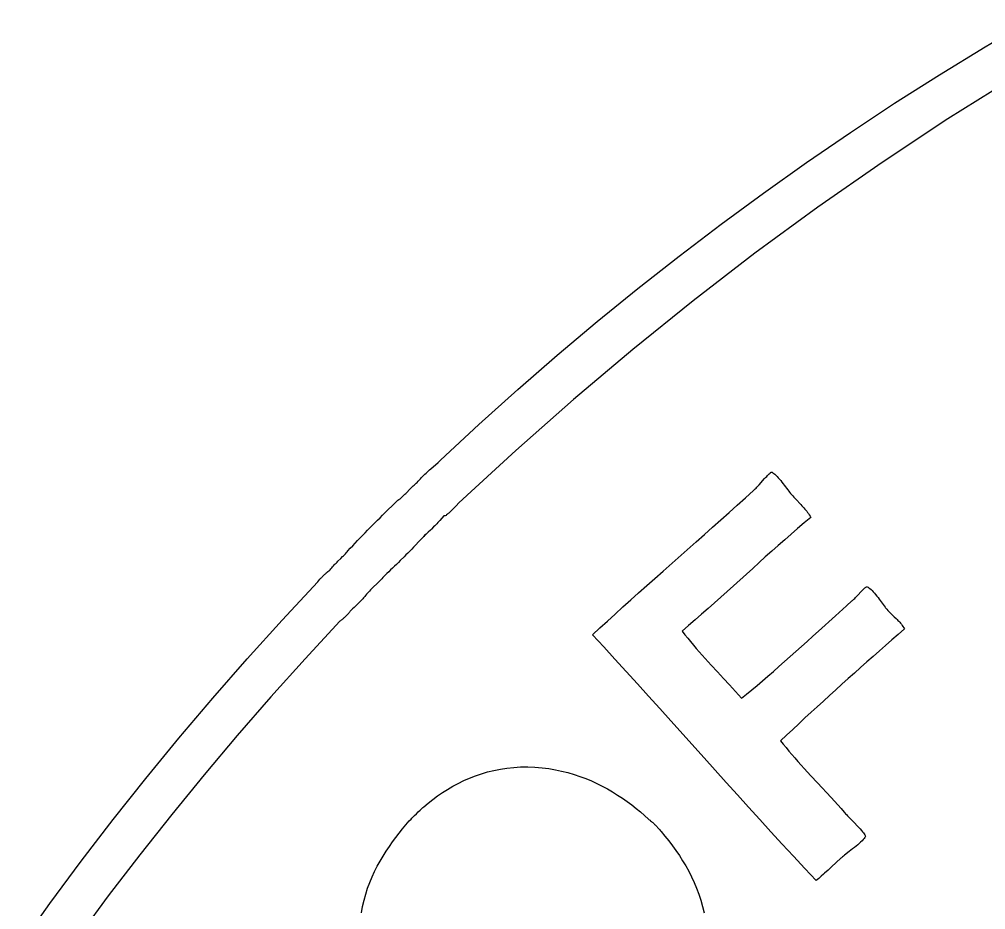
# Model space of a CAD drawing. Header units: metres. Extents: x -185 to 1201, y -340 to 309.
# Drawn here: x 860.73 to 868.53, y 82.33 to 89.51 of the extents above; entities that cross this region are included whole.
import ezdxf

# ---------------------------------------------------------------- set-up
doc = ezdxf.new("R2010")
doc.units = ezdxf.units.M

msp = doc.modelspace()

# ---------------------------------------------------------------- linework, layer by layer
for p, q in [((868.523, 89.288), (868.896, 89.5087)), ((868.155, 89.0622), (868.523, 89.288)), ((867.792, 88.8313), (868.155, 89.0622)), ((868.762, 89.0437), (868.221, 88.7052)), ((867.435, 88.5952), (867.792, 88.8313)), ((868.221, 88.7052), (867.691, 88.3551)), ((867.082, 88.3539), (867.435, 88.5952)), ((866.735, 88.1075), (867.082, 88.3539)), ((867.691, 88.3551), (867.172, 87.9937)), ((866.392, 87.856), (866.735, 88.1075)), ((867.172, 87.9937), (866.664, 87.6214)), ((866.054, 87.5994), (866.392, 87.856)), ((865.721, 87.3376), (866.054, 87.5994)), ((866.664, 87.6214), (866.167, 87.2385)), ((865.393, 87.0708), (865.721, 87.3376)), ((866.167, 87.2385), (865.68, 86.8454)), ((865.07, 86.7988), (865.393, 87.0708)), ((865.68, 86.8454), (865.202, 86.4424)), ((864.752, 86.5217), (865.07, 86.7988)), ((864.438, 86.2396), (864.752, 86.5217)), ((865.202, 86.4424), (864.735, 86.03)), ((864.128, 85.9523), (864.438, 86.2396)), ((864.735, 86.03), (864.276, 85.6084)), ((864.051, 85.8834), (864.109, 85.9349)), ((864.109, 85.9349), (864.128, 85.9523)), ((863.984, 85.8215), (863.994, 85.8307)), ((863.994, 85.8307), (864.003, 85.8397)), ((864.003, 85.8397), (864.012, 85.8486)), ((864.012, 85.8486), (864.022, 85.8574)), ((864.022, 85.8574), (864.031, 85.8661)), ((864.031, 85.8661), (864.041, 85.8748)), ((864.041, 85.8748), (864.051, 85.8834)), ((866.76, 85.8222), (866.767, 85.8303)), ((866.767, 85.8303), (866.774, 85.8375)), ((866.774, 85.8375), (866.781, 85.8438)), ((866.781, 85.8438), (866.787, 85.8489)), ((866.787, 85.8489), (866.791, 85.8528)), ((866.791, 85.8528), (866.795, 85.8552)), ((866.795, 85.8552), (866.798, 85.856)), ((866.798, 85.856), (866.804, 85.8549)), ((866.804, 85.8549), (866.81, 85.8517)), ((866.81, 85.8517), (866.818, 85.8466)), ((866.818, 85.8466), (866.826, 85.8398)), ((866.826, 85.8398), (866.834, 85.8316)), ((866.834, 85.8316), (866.844, 85.822)), ((863.908, 85.7454), (863.916, 85.7526)), ((863.916, 85.7526), (863.924, 85.7597)), ((863.924, 85.7597), (863.932, 85.7665)), ((863.932, 85.7665), (863.94, 85.7732)), ((863.94, 85.7732), (863.949, 85.7833)), ((863.949, 85.7833), (863.958, 85.7931)), ((863.958, 85.7931), (863.966, 85.8027)), ((863.966, 85.8027), (863.975, 85.8122)), ((863.975, 85.8122), (863.984, 85.8215)), ((866.69, 85.7452), (866.698, 85.7546)), ((866.698, 85.7546), (866.743, 85.8041)), ((866.743, 85.8041), (866.751, 85.8134)), ((866.751, 85.8134), (866.76, 85.8222)), ((866.844, 85.822), (866.853, 85.8115)), ((866.853, 85.8115), (866.863, 85.8001)), ((866.863, 85.8001), (866.873, 85.788)), ((866.873, 85.788), (866.883, 85.7756)), ((866.883, 85.7756), (866.892, 85.7629)), ((866.892, 85.7629), (866.902, 85.7502)), ((863.834, 85.6702), (863.841, 85.6776)), ((863.841, 85.6776), (863.849, 85.6851)), ((863.849, 85.6851), (863.856, 85.6926)), ((863.856, 85.6926), (863.878, 85.7155)), ((863.878, 85.7155), (863.893, 85.7306)), ((863.893, 85.7306), (863.901, 85.7381)), ((863.901, 85.7381), (863.908, 85.7454)), ((866.589, 85.6494), (866.654, 85.7085)), ((866.654, 85.7085), (866.66, 85.7139)), ((866.66, 85.7139), (866.666, 85.7205)), ((866.666, 85.7205), (866.674, 85.728)), ((866.674, 85.728), (866.681, 85.7363)), ((866.681, 85.7363), (866.69, 85.7452)), ((866.902, 85.7502), (866.93, 85.7141)), ((866.93, 85.7141), (866.938, 85.7034)), ((866.938, 85.7034), (866.945, 85.6938)), ((866.945, 85.6938), (866.952, 85.6854)), ((866.952, 85.6854), (866.958, 85.6784)), ((866.958, 85.6784), (866.963, 85.6731)), ((866.963, 85.6731), (866.971, 85.664)), ((863.743, 85.5896), (863.785, 85.6295)), ((863.785, 85.6295), (863.793, 85.6357)), ((863.793, 85.6357), (863.802, 85.6422)), ((863.802, 85.6422), (863.81, 85.6489)), ((863.81, 85.6489), (863.818, 85.6558)), ((863.818, 85.6558), (863.826, 85.6629)), ((863.826, 85.6629), (863.834, 85.6702)), ((864.276, 85.6084), (864.255, 85.5858)), ((866.523, 85.5902), (866.589, 85.6494)), ((866.971, 85.664), (866.979, 85.655)), ((866.979, 85.655), (866.987, 85.6461)), ((866.987, 85.6461), (866.995, 85.6373)), ((866.995, 85.6373), (867.036, 85.5941)), ((863.661, 85.5094), (863.702, 85.5496)), ((863.702, 85.5496), (863.743, 85.5896)), ((864.184, 85.5168), (864.178, 85.5121)), ((864.19, 85.5217), (864.184, 85.5168)), ((864.195, 85.5266), (864.19, 85.5217)), ((864.201, 85.5316), (864.195, 85.5266)), ((864.206, 85.5368), (864.201, 85.5316)), ((864.212, 85.542), (864.206, 85.5368)), ((864.223, 85.5526), (864.212, 85.542)), ((864.228, 85.558), (864.223, 85.5526)), ((864.239, 85.569), (864.228, 85.558)), ((864.255, 85.5858), (864.239, 85.569)), ((866.391, 85.4716), (866.457, 85.5309)), ((866.457, 85.5309), (866.523, 85.5902)), ((867.036, 85.5941), (867.044, 85.5854)), ((867.044, 85.5854), (867.052, 85.5767)), ((867.052, 85.5767), (867.06, 85.5679)), ((867.06, 85.5679), (867.068, 85.559)), ((867.068, 85.559), (867.076, 85.5499)), ((867.076, 85.5499), (867.083, 85.5406)), ((867.083, 85.5406), (867.09, 85.5312)), ((867.09, 85.5312), (867.097, 85.5215)), ((867.097, 85.5215), (867.103, 85.5116)), ((863.58, 85.4282), (863.6, 85.4486)), ((863.6, 85.4486), (863.621, 85.4689)), ((863.621, 85.4689), (863.641, 85.4892)), ((863.641, 85.4892), (863.661, 85.5094)), ((864.098, 85.4402), (864.082, 85.4228)), ((864.107, 85.4489), (864.098, 85.4402)), ((864.123, 85.4667), (864.107, 85.4489)), ((864.139, 85.4847), (864.123, 85.4667)), ((864.156, 85.5031), (864.139, 85.4847)), ((864.167, 85.5031), (864.156, 85.5031)), ((864.173, 85.5075), (864.167, 85.5031)), ((864.178, 85.5121), (864.173, 85.5075)), ((866.324, 85.4123), (866.391, 85.4716)), ((867.062, 85.4463), (867.009, 85.4014)), ((867.116, 85.491), (867.062, 85.4463)), ((867.103, 85.5116), (867.11, 85.5015)), ((867.11, 85.5015), (867.116, 85.491)), ((863.5, 85.3461), (863.52, 85.3667)), ((863.52, 85.3667), (863.54, 85.3873)), ((863.54, 85.3873), (863.58, 85.4282)), ((864.021, 85.363), (864.003, 85.3461)), ((864.03, 85.3715), (864.021, 85.363)), ((864.047, 85.3885), (864.03, 85.3715)), ((864.056, 85.397), (864.047, 85.3885)), ((864.073, 85.4141), (864.056, 85.397)), ((864.082, 85.4228), (864.073, 85.4141)), ((866.257, 85.353), (866.324, 85.4123)), ((867.009, 85.4014), (866.957, 85.3561)), ((863.421, 85.2629), (863.441, 85.2838)), ((863.441, 85.2838), (863.46, 85.3046)), ((863.46, 85.3046), (863.48, 85.3254)), ((863.48, 85.3254), (863.5, 85.3461)), ((863.955, 85.2977), (863.926, 85.2663)), ((863.97, 85.3134), (863.955, 85.2977)), ((863.985, 85.3292), (863.97, 85.3134)), ((864.003, 85.3461), (863.985, 85.3292)), ((863.993, 85.3384), (864.009, 85.3568)), ((864.001, 85.3476), (863.993, 85.3384)), ((864.009, 85.3568), (864.001, 85.3476)), ((865.924, 85.0581), (866.191, 85.2938)), ((866.191, 85.2938), (866.257, 85.353)), ((866.905, 85.3105), (866.853, 85.2648)), ((866.957, 85.3561), (866.905, 85.3105)), ((863.361, 85.1976), (863.368, 85.2052)), ((863.368, 85.2052), (863.375, 85.213)), ((863.375, 85.213), (863.382, 85.2208)), ((863.382, 85.2208), (863.401, 85.2419)), ((863.401, 85.2419), (863.421, 85.2629)), ((863.881, 85.2195), (863.866, 85.2041)), ((863.896, 85.2351), (863.881, 85.2195)), ((863.911, 85.2507), (863.896, 85.2351)), ((863.926, 85.2663), (863.911, 85.2507)), ((866.801, 85.2188), (866.749, 85.1727)), ((866.853, 85.2648), (866.801, 85.2188)), ((863.286, 85.1232), (863.294, 85.1307)), ((863.294, 85.1307), (863.301, 85.1382)), ((863.301, 85.1382), (863.324, 85.1603)), ((863.324, 85.1603), (863.339, 85.1751)), ((863.339, 85.1751), (863.347, 85.1826)), ((863.347, 85.1826), (863.354, 85.19)), ((863.354, 85.19), (863.361, 85.1976)), ((863.789, 85.1276), (863.773, 85.1125)), ((863.804, 85.1428), (863.789, 85.1276)), ((863.835, 85.1733), (863.804, 85.1428)), ((863.85, 85.1887), (863.835, 85.1733)), ((863.866, 85.2041), (863.85, 85.1887)), ((866.749, 85.1727), (866.698, 85.1265)), ((863.21, 85.0467), (863.216, 85.0512)), ((863.216, 85.0512), (863.221, 85.0556)), ((863.221, 85.0556), (863.227, 85.0599)), ((863.227, 85.0599), (863.232, 85.064)), ((863.232, 85.064), (863.238, 85.068)), ((863.238, 85.068), (863.244, 85.0763)), ((863.244, 85.0763), (863.251, 85.0844)), ((863.251, 85.0844), (863.258, 85.0924)), ((863.258, 85.0924), (863.265, 85.1003)), ((863.265, 85.1003), (863.272, 85.108)), ((863.272, 85.108), (863.279, 85.1156)), ((863.279, 85.1156), (863.286, 85.1232)), ((863.711, 85.0529), (863.695, 85.0383)), ((863.726, 85.0677), (863.711, 85.0529)), ((863.742, 85.0826), (863.726, 85.0677)), ((863.758, 85.0975), (863.742, 85.0826)), ((863.773, 85.1125), (863.758, 85.0975)), ((865.858, 84.9997), (865.924, 85.0581)), ((866.647, 85.0801), (866.442, 84.8945)), ((866.698, 85.1265), (866.647, 85.0801)), ((862.851, 84.6627), (863.138, 84.971)), ((863.138, 84.971), (863.147, 84.9816)), ((863.147, 84.9816), (863.156, 84.9921)), ((863.156, 84.9921), (863.165, 85.0026)), ((863.165, 85.0026), (863.17, 85.0077)), ((863.17, 85.0077), (863.175, 85.0128)), ((863.175, 85.0128), (863.185, 85.0229)), ((863.185, 85.0229), (863.19, 85.0278)), ((863.19, 85.0278), (863.195, 85.0327)), ((863.195, 85.0327), (863.2, 85.0374)), ((863.2, 85.0374), (863.205, 85.0421)), ((863.205, 85.0421), (863.21, 85.0467)), ((863.631, 84.9714), (863.622, 84.9631)), ((863.639, 84.9797), (863.631, 84.9714)), ((863.647, 84.9882), (863.639, 84.9797)), ((863.656, 84.9968), (863.647, 84.9882)), ((863.664, 85.0055), (863.656, 84.9968)), ((863.671, 85.0145), (863.664, 85.0055)), ((863.679, 85.0236), (863.671, 85.0145)), ((863.695, 85.0383), (863.679, 85.0236)), ((865.792, 84.9415), (865.858, 84.9997)), ((863.555, 84.8975), (863.547, 84.889)), ((863.563, 84.9058), (863.555, 84.8975)), ((863.572, 84.9141), (863.563, 84.9058)), ((863.58, 84.9223), (863.572, 84.9141)), ((863.622, 84.9631), (863.58, 84.9223)), ((865.727, 84.8836), (865.792, 84.9415)), ((866.442, 84.8945), (866.39, 84.8481)), ((867.491, 84.8594), (867.528, 84.8982)), ((867.528, 84.8982), (867.541, 84.9117)), ((867.541, 84.9117), (867.547, 84.9175)), ((867.547, 84.9175), (867.552, 84.9226)), ((867.552, 84.9226), (867.557, 84.9268)), ((867.557, 84.9268), (867.561, 84.9299)), ((867.561, 84.9299), (867.564, 84.9319)), ((867.564, 84.9319), (867.566, 84.9326)), ((867.566, 84.9326), (867.571, 84.9319)), ((867.571, 84.9319), (867.578, 84.9292)), ((867.578, 84.9292), (867.585, 84.9246)), ((867.585, 84.9246), (867.593, 84.9183)), ((867.593, 84.9183), (867.602, 84.9105)), ((867.602, 84.9105), (867.611, 84.9015)), ((867.611, 84.9015), (867.62, 84.8915)), ((863.487, 84.8178), (863.481, 84.8122)), ((863.492, 84.8236), (863.487, 84.8178)), ((863.497, 84.8294), (863.492, 84.8236)), ((863.502, 84.8353), (863.497, 84.8294)), ((863.507, 84.8413), (863.502, 84.8353)), ((863.512, 84.8474), (863.507, 84.8413)), ((863.517, 84.8536), (863.512, 84.8474)), ((863.524, 84.8627), (863.517, 84.8536)), ((863.532, 84.8716), (863.524, 84.8627)), ((863.539, 84.8804), (863.532, 84.8716)), ((863.547, 84.889), (863.539, 84.8804)), ((865.6, 84.7688), (865.663, 84.8261)), ((865.663, 84.8261), (865.727, 84.8836)), ((866.39, 84.8481), (866.339, 84.8019)), ((867.404, 84.7786), (867.448, 84.8182)), ((867.448, 84.8182), (867.452, 84.8218)), ((867.452, 84.8218), (867.458, 84.8263)), ((867.458, 84.8263), (867.463, 84.8317)), ((867.463, 84.8317), (867.47, 84.8379)), ((867.47, 84.8379), (867.476, 84.8446)), ((867.476, 84.8446), (867.491, 84.8594)), ((867.62, 84.8915), (867.629, 84.8807)), ((867.629, 84.8807), (867.639, 84.8692)), ((867.639, 84.8692), (867.648, 84.8573)), ((867.648, 84.8573), (867.658, 84.8452)), ((867.658, 84.8452), (867.667, 84.8331)), ((867.667, 84.8331), (867.676, 84.8213)), ((867.676, 84.8213), (867.684, 84.8098)), ((863.404, 84.7392), (863.4, 84.734)), ((863.408, 84.7444), (863.404, 84.7392)), ((863.42, 84.7542), (863.408, 84.7444)), ((863.431, 84.7642), (863.42, 84.7542)), ((863.437, 84.7693), (863.431, 84.7642)), ((863.448, 84.7796), (863.437, 84.7693)), ((863.46, 84.7902), (863.448, 84.7796)), ((863.465, 84.7956), (863.46, 84.7902)), ((863.471, 84.801), (863.465, 84.7956)), ((863.476, 84.8066), (863.471, 84.801)), ((863.481, 84.8122), (863.476, 84.8066)), ((865.537, 84.712), (865.6, 84.7688)), ((866.287, 84.7558), (866.235, 84.7099)), ((866.339, 84.8019), (866.287, 84.7558)), ((867.315, 84.6978), (867.404, 84.7786)), ((867.684, 84.8098), (867.692, 84.799)), ((867.692, 84.799), (867.715, 84.7663)), ((867.715, 84.7663), (867.718, 84.7617)), ((867.718, 84.7617), (867.728, 84.7511)), ((867.728, 84.7511), (867.737, 84.7411)), ((867.737, 84.7411), (867.746, 84.7317)), ((862.569, 84.3501), (862.851, 84.6627)), ((863.328, 84.6613), (863.322, 84.6573)), ((863.333, 84.6654), (863.328, 84.6613)), ((863.338, 84.6696), (863.333, 84.6654)), ((863.343, 84.6737), (863.338, 84.6696)), ((863.347, 84.678), (863.343, 84.6737)), ((863.352, 84.6823), (863.347, 84.678)), ((863.357, 84.6866), (863.352, 84.6823)), ((863.366, 84.6955), (863.357, 84.6866)), ((863.375, 84.7047), (863.366, 84.6955)), ((863.379, 84.7094), (863.375, 84.7047)), ((863.384, 84.7141), (863.379, 84.7094)), ((863.388, 84.719), (863.384, 84.7141)), ((863.392, 84.7239), (863.388, 84.719)), ((863.396, 84.7289), (863.392, 84.7239)), ((863.4, 84.734), (863.396, 84.7289)), ((865.475, 84.6556), (865.537, 84.712)), ((866.183, 84.6642), (866.13, 84.6188)), ((866.235, 84.7099), (866.183, 84.6642)), ((867.178, 84.5742), (867.315, 84.6978)), ((867.746, 84.7317), (867.755, 84.7228)), ((867.755, 84.7228), (867.764, 84.7143)), ((867.764, 84.7143), (867.773, 84.7062)), ((867.773, 84.7062), (867.789, 84.6907)), ((867.789, 84.6907), (867.805, 84.6758)), ((867.805, 84.6758), (867.812, 84.6685)), ((867.812, 84.6685), (867.819, 84.6611)), ((867.819, 84.6611), (867.826, 84.6535)), ((863.317, 84.6534), (863.037, 84.3505)), ((863.322, 84.6573), (863.317, 84.6534)), ((865.354, 84.5442), (865.414, 84.5997)), ((865.414, 84.5997), (865.475, 84.6556)), ((866.13, 84.6188), (866.078, 84.5736)), ((867.871, 84.5916), (867.82, 84.5475)), ((867.826, 84.6535), (867.833, 84.6458)), ((867.833, 84.6458), (867.84, 84.6378)), ((867.84, 84.6378), (867.847, 84.6295)), ((867.847, 84.6295), (867.853, 84.6208)), ((867.853, 84.6208), (867.859, 84.6116)), ((867.859, 84.6116), (867.865, 84.6019)), ((867.865, 84.6019), (867.871, 84.5916)), ((865.446, 84.4461), (865.354, 84.5442)), ((866.078, 84.5736), (866.1, 84.5452)), ((866.1, 84.5452), (866.123, 84.517)), ((866.123, 84.517), (866.146, 84.4891)), ((867.086, 84.4914), (867.132, 84.5328)), ((867.132, 84.5328), (867.178, 84.5742)), ((867.82, 84.5475), (867.77, 84.5032)), ((865.536, 84.3477), (865.446, 84.4461)), ((866.146, 84.4891), (866.169, 84.4615)), ((866.169, 84.4615), (866.192, 84.434)), ((866.192, 84.434), (866.216, 84.4068)), ((866.995, 84.4091), (867.041, 84.4501)), ((867.041, 84.4501), (867.086, 84.4914)), ((867.719, 84.4589), (867.669, 84.4144)), ((867.77, 84.5032), (867.719, 84.4589)), ((862.292, 84.0329), (862.569, 84.3501)), ((863.037, 84.3505), (862.761, 84.0432)), ((865.627, 84.2488), (865.536, 84.3477)), ((866.216, 84.4068), (866.24, 84.3797)), ((866.24, 84.3797), (866.264, 84.3527)), ((866.264, 84.3527), (866.289, 84.3259)), ((866.904, 84.3281), (866.949, 84.3683)), ((866.949, 84.3683), (866.995, 84.4091)), ((867.618, 84.3699), (867.568, 84.3253)), ((867.669, 84.4144), (867.618, 84.3699)), ((866.289, 84.3259), (866.313, 84.2992)), ((866.313, 84.2992), (866.362, 84.246)), ((866.814, 84.2492), (866.858, 84.2883)), ((866.858, 84.2883), (866.904, 84.3281)), ((867.518, 84.2806), (867.467, 84.2358)), ((867.568, 84.3253), (867.518, 84.2806)), ((865.717, 84.1497), (865.627, 84.2488)), ((866.362, 84.246), (866.411, 84.1929)), ((866.411, 84.1929), (866.46, 84.1399)), ((866.726, 84.1732), (866.769, 84.2108)), ((866.769, 84.2108), (866.814, 84.2492)), ((867.467, 84.2358), (867.417, 84.1908)), ((865.807, 84.0504), (865.717, 84.1497)), ((866.46, 84.1399), (866.485, 84.1134)), ((866.64, 84.101), (866.682, 84.1366)), ((866.682, 84.1366), (866.726, 84.1732)), ((867.367, 84.1458), (867.317, 84.1007)), ((867.417, 84.1908), (867.367, 84.1458)), ((862.761, 84.0432), (862.489, 83.7314)), ((865.897, 83.9508), (865.807, 84.0504)), ((866.485, 84.1134), (866.509, 84.0867)), ((866.509, 84.0867), (866.533, 84.06)), ((866.533, 84.06), (866.557, 84.0332)), ((866.557, 84.0332), (866.598, 84.0665)), ((866.598, 84.0665), (866.64, 84.101)), ((867.267, 84.0555), (867.217, 84.0101)), ((867.317, 84.1007), (867.267, 84.0555)), ((862.019, 83.7112), (862.292, 84.0329)), ((867.168, 83.9647), (867.118, 83.9191)), ((867.217, 84.0101), (867.168, 83.9647)), ((865.986, 83.8511), (865.897, 83.9508)), ((867.118, 83.9191), (867.069, 83.8734)), ((866.255, 83.5516), (865.986, 83.8511)), ((867.019, 83.8276), (866.97, 83.7816)), ((867.069, 83.8734), (867.019, 83.8276)), ((862.489, 83.7314), (862.222, 83.4152)), ((866.921, 83.7355), (866.872, 83.6893)), ((866.97, 83.7816), (866.921, 83.7355)), ((861.752, 83.3849), (862.019, 83.7112)), ((866.872, 83.6893), (866.893, 83.6622)), ((866.893, 83.6622), (866.916, 83.6348)), ((866.916, 83.6348), (866.939, 83.6071)), ((866.939, 83.6071), (866.962, 83.5792)), ((866.962, 83.5792), (866.987, 83.5511)), ((866.344, 83.4518), (866.255, 83.5516)), ((866.987, 83.5511), (867.012, 83.5227)), ((867.012, 83.5227), (867.037, 83.4942)), ((867.037, 83.4942), (867.063, 83.4655)), ((862.222, 83.4152), (861.96, 83.0944)), ((864.411, 83.4068), (864.459, 83.4235)), ((864.459, 83.4235), (864.509, 83.4382)), ((864.509, 83.4382), (864.56, 83.4509)), ((864.56, 83.4509), (864.612, 83.4613)), ((864.612, 83.4613), (864.665, 83.4695)), ((864.665, 83.4695), (864.72, 83.4753)), ((864.72, 83.4753), (864.775, 83.4785)), ((864.775, 83.4785), (864.832, 83.479)), ((864.832, 83.479), (864.89, 83.4769)), ((864.89, 83.4769), (864.949, 83.4718)), ((864.949, 83.4718), (865.003, 83.465)), ((865.003, 83.465), (865.055, 83.4562)), ((865.055, 83.4562), (865.106, 83.4454)), ((865.106, 83.4454), (865.157, 83.4329)), ((865.157, 83.4329), (865.206, 83.4185)), ((865.206, 83.4185), (865.253, 83.4026)), ((866.434, 83.352), (866.344, 83.4518)), ((867.063, 83.4655), (867.089, 83.4366)), ((867.089, 83.4366), (867.116, 83.4075)), ((861.489, 83.0539), (861.752, 83.3849)), ((864.229, 83.3227), (864.272, 83.3461)), ((864.272, 83.3461), (864.317, 83.368)), ((864.317, 83.368), (864.363, 83.3882)), ((864.363, 83.3882), (864.411, 83.4068)), ((865.253, 83.4026), (865.3, 83.385)), ((865.3, 83.385), (865.346, 83.366)), ((865.346, 83.366), (865.39, 83.3456)), ((865.39, 83.3456), (865.433, 83.324)), ((866.524, 83.2524), (866.434, 83.352)), ((867.116, 83.4075), (867.169, 83.3491)), ((867.169, 83.3491), (867.279, 83.2312)), ((864.105, 83.2446), (864.145, 83.2719)), ((864.145, 83.2719), (864.186, 83.2979)), ((864.186, 83.2979), (864.229, 83.3227)), ((865.433, 83.324), (865.476, 83.3011)), ((865.476, 83.3011), (865.517, 83.2772)), ((865.517, 83.2772), (865.557, 83.2523)), ((863.994, 83.1572), (864.03, 83.1872)), ((864.03, 83.1872), (864.067, 83.2164)), ((864.067, 83.2164), (864.105, 83.2446)), ((865.557, 83.2523), (865.596, 83.2264)), ((865.596, 83.2264), (865.634, 83.1997)), ((865.634, 83.1997), (865.671, 83.1723)), ((866.614, 83.153), (866.524, 83.2524)), ((867.279, 83.2312), (867.306, 83.2016)), ((867.306, 83.2016), (867.333, 83.172)), ((863.919, 83.0872), (863.934, 83.1017)), ((863.934, 83.1017), (863.949, 83.1159)), ((863.949, 83.1159), (863.964, 83.13)), ((863.964, 83.13), (863.979, 83.1437)), ((863.979, 83.1437), (863.986, 83.1505)), ((863.986, 83.1505), (863.994, 83.1572)), ((865.671, 83.1723), (865.706, 83.1442)), ((865.706, 83.1442), (865.741, 83.1156)), ((865.741, 83.1156), (865.775, 83.0865)), ((866.704, 83.0539), (866.614, 83.153)), ((867.333, 83.172), (867.36, 83.1424)), ((867.36, 83.1424), (867.386, 83.1128)), ((867.386, 83.1128), (867.39, 83.108)), ((867.39, 83.108), (867.396, 83.1016)), ((867.396, 83.1016), (867.403, 83.0938)), ((861.231, 82.7182), (861.489, 83.0539)), ((861.96, 83.0944), (861.702, 82.7689)), ((863.849, 83.0127), (863.863, 83.0278)), ((863.863, 83.0278), (863.876, 83.0428)), ((863.876, 83.0428), (863.891, 83.0578)), ((863.891, 83.0578), (863.898, 83.0652)), ((863.898, 83.0652), (863.905, 83.0726)), ((863.905, 83.0726), (863.919, 83.0872)), ((865.775, 83.0865), (865.807, 83.0571)), ((865.807, 83.0571), (865.813, 83.0527)), ((865.813, 83.0527), (865.819, 83.0482)), ((865.819, 83.0482), (865.824, 83.0437)), ((865.824, 83.0437), (865.83, 83.0391)), ((865.83, 83.0391), (865.835, 83.0345)), ((865.835, 83.0345), (865.841, 83.0298)), ((865.841, 83.0298), (865.846, 83.0251)), ((865.846, 83.0251), (865.851, 83.0203)), ((866.794, 82.955), (866.704, 83.0539)), ((867.403, 83.0938), (867.412, 83.0848)), ((867.412, 83.0848), (867.422, 83.0747)), ((867.422, 83.0747), (867.467, 83.0276)), ((867.467, 83.0276), (867.491, 83.0024)), ((863.769, 82.9105), (863.795, 82.9456)), ((863.795, 82.9456), (863.822, 82.9796)), ((863.822, 82.9796), (863.849, 83.0127)), ((865.851, 83.0203), (865.856, 83.0154)), ((865.856, 83.0154), (865.861, 83.0104)), ((865.861, 83.0104), (865.866, 83.0054)), ((865.866, 83.0054), (865.871, 83.0004)), ((865.871, 83.0004), (865.876, 82.9952)), ((865.876, 82.9952), (865.88, 82.99)), ((865.88, 82.99), (865.885, 82.9847)), ((865.885, 82.9847), (865.89, 82.9793)), ((865.89, 82.9793), (865.894, 82.9739)), ((865.894, 82.9739), (865.903, 82.9627)), ((865.903, 82.9627), (865.908, 82.957)), ((865.908, 82.957), (865.939, 82.9197)), ((866.885, 82.8565), (866.794, 82.955)), ((867.491, 83.0024), (867.503, 82.9901)), ((867.503, 82.9901), (867.513, 82.9782)), ((867.513, 82.9782), (867.524, 82.9669)), ((867.524, 82.9669), (867.533, 82.9564)), ((867.533, 82.9564), (867.541, 82.9468)), ((867.541, 82.9468), (867.547, 82.9384)), ((863.716, 82.8374), (863.742, 82.8745)), ((863.742, 82.8745), (863.769, 82.9105)), ((865.939, 82.9197), (865.97, 82.8817)), ((865.97, 82.8817), (865.999, 82.8431)), ((867.518, 82.8731), (867.507, 82.8624)), ((867.529, 82.8833), (867.518, 82.8731)), ((867.538, 82.8928), (867.529, 82.8833)), ((867.546, 82.9016), (867.538, 82.8928)), ((867.552, 82.9094), (867.546, 82.9016)), ((867.547, 82.9384), (867.552, 82.9312)), ((867.552, 82.9312), (867.555, 82.9256)), ((867.555, 82.9161), (867.552, 82.9094)), ((867.555, 82.9256), (867.557, 82.9216)), ((867.557, 82.9216), (867.555, 82.9161)), ((863.665, 82.76), (863.69, 82.7993)), ((863.69, 82.7993), (863.716, 82.8374)), ((865.999, 82.8431), (866.028, 82.8036)), ((866.028, 82.8036), (866.056, 82.7634)), ((866.976, 82.7583), (866.885, 82.8565)), ((867.426, 82.7956), (867.389, 82.767)), ((867.439, 82.8063), (867.426, 82.7956)), ((867.453, 82.8174), (867.439, 82.8063)), ((867.467, 82.8287), (867.453, 82.8174)), ((867.481, 82.8401), (867.467, 82.8287)), ((867.494, 82.8513), (867.481, 82.8401)), ((867.507, 82.8624), (867.494, 82.8513)), ((860.978, 82.3777), (861.231, 82.7182)), ((861.702, 82.7689), (861.449, 82.4388)), ((863.619, 82.6781), (863.642, 82.7196)), ((863.642, 82.7196), (863.665, 82.76)), ((866.056, 82.7634), (866.082, 82.7223)), ((866.082, 82.7223), (866.107, 82.6802)), ((867.068, 82.6606), (866.976, 82.7583)), ((867.359, 82.7425), (867.284, 82.6727)), ((867.364, 82.7467), (867.359, 82.7425)), ((867.371, 82.7523), (867.364, 82.7467)), ((867.379, 82.7592), (867.371, 82.7523)), ((867.389, 82.767), (867.379, 82.7592)), ((863.577, 82.5914), (863.597, 82.6354)), ((863.597, 82.6354), (863.619, 82.6781)), ((866.107, 82.6802), (866.131, 82.6371)), ((866.131, 82.6371), (866.154, 82.593)), ((867.16, 82.5634), (867.068, 82.6606)), ((867.255, 82.6462), (867.227, 82.621)), ((867.284, 82.6727), (867.255, 82.6462)), ((863.558, 82.5463), (863.577, 82.5914)), ((866.154, 82.593), (866.175, 82.5477)), ((867.17, 82.5717), (867.16, 82.5634)), ((867.18, 82.58), (867.17, 82.5717)), ((867.199, 82.5964), (867.18, 82.58)), ((867.218, 82.6127), (867.199, 82.5964)), ((867.227, 82.621), (867.218, 82.6127)), ((863.525, 82.4521), (863.541, 82.4998)), ((863.541, 82.4998), (863.558, 82.5463)), ((866.175, 82.5477), (866.195, 82.5012)), ((866.195, 82.5012), (866.212, 82.4535)), ((861.449, 82.4388), (861.201, 82.1039)), ((863.5, 82.3526), (863.512, 82.403)), ((863.512, 82.403), (863.525, 82.4521)), ((866.212, 82.4535), (866.228, 82.4045)), ((866.228, 82.4045), (866.243, 82.3541)), ((860.731, 82.0324), (860.978, 82.3777)), ((863.491, 82.3008), (863.5, 82.3526)), ((866.243, 82.3541), (866.255, 82.3022))]:
    msp.add_line(p, q)

doc.saveas('drawing.dxf')
